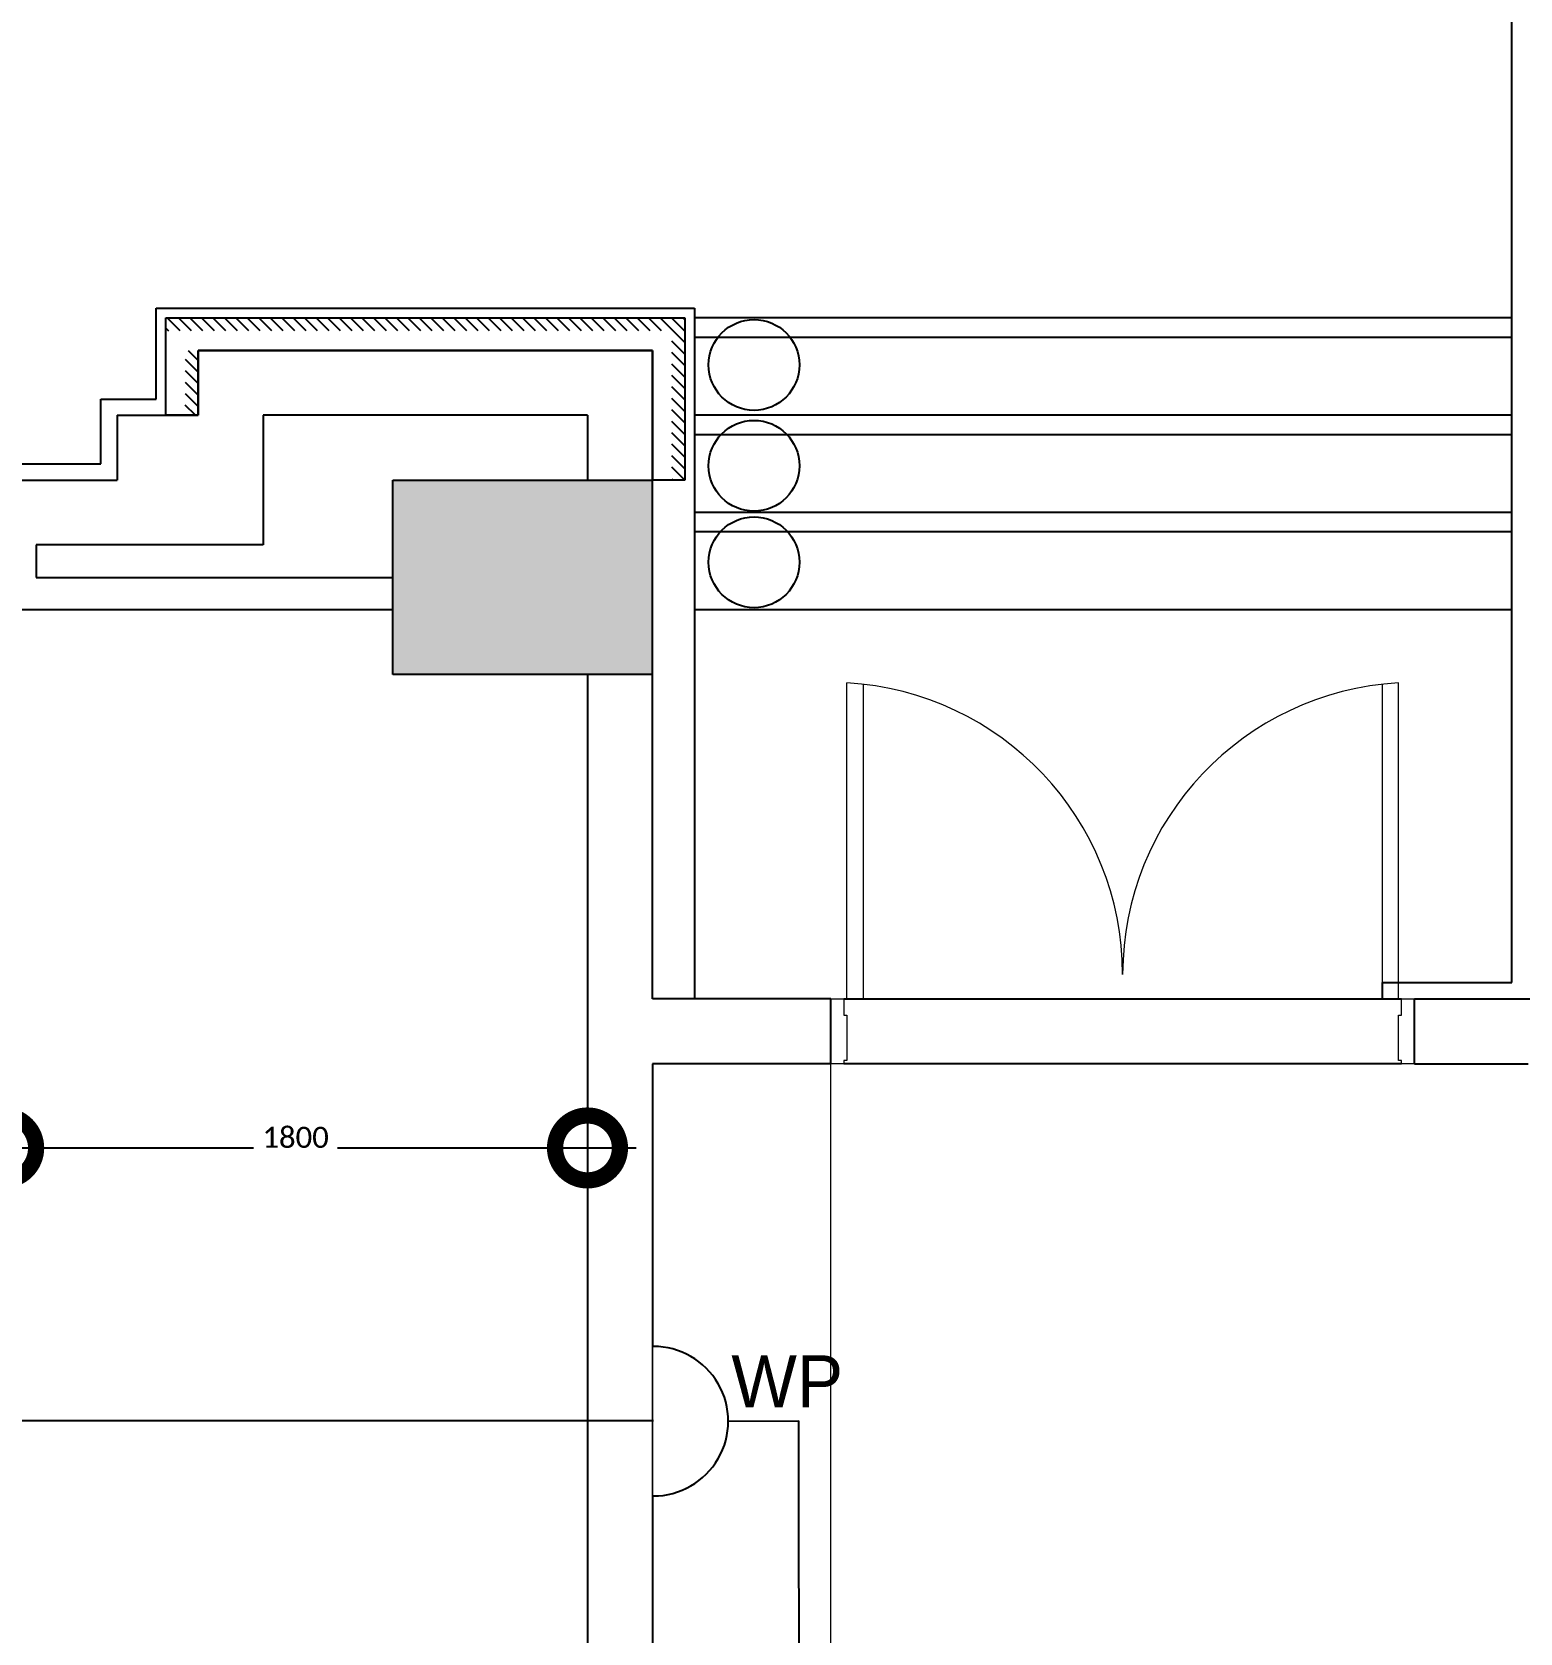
# Model space of a CAD drawing. Header units: metres. Extents: x 15.7 to 112.1, y 4.7 to 71.5.
# Drawn here: x 45.981 to 50.569, y 36.592 to 41.529 of the extents above; entities that cross this region are included whole.
import ezdxf

# ---------------------------------------------------------------- set-up
doc = ezdxf.new("R2010")
doc.units = ezdxf.units.M
doc.set_wipeout_variables(frame=1)
doc.layers.get('0').update_dxf_attribs({"color": 3})
doc.layers.add('00', color=252, linetype='Continuous')
doc.layers.add('E-SOCKET', color=3, linetype='Continuous')
for name, color, linetype, lineweight in [('A-DIM', 7, 'Continuous', 5), ('A-DOOR', 5, 'Continuous', 5), ('A-FURN', 1, 'Continuous', 9)]:
    doc.layers.add(name, color=color, linetype=linetype, lineweight=lineweight)
doc.styles.add('Calibri', font='calibri.ttf', dxfattribs={"height": 0.212639})
doc.dimstyles.new('ECG_Dimn-Detl-100_2', dxfattribs={"dimscale": 0.3048, "dimtxt": 0.25, "dimasz": 1.312336, "dimexe": 0.492126, "dimexo": 0.0625, "dimgap": 0, "dimtad": 1, "dimdec": 0, "dimlfac": 1000, "dimzin": 0, "dimdsep": 46, "dimtxsty": 'Calibri', "dimblk1": 'DOTSMALL', "dimblk2": 'DOTSMALL', "dimsah": 1, "dimcen": 0.09, "dimdle": 0.492126, "dimazin": 0, "dimtfac": 1, "dimtdec": 4, "dimtix": 1, "dimtmove": 0, "dimatfit": 3, "dimfxl": 0.492126, "dimfxlon": 1, "dimtvp": 1, "dimtolj": 1, "dimtzin": 0, "dimarcsym": 2})
pattern_1 = [(135, (0, 0), (-0.01767767, -0.01767767), [])]

# ---------------------------------------------------------------- blocks, each defined once
blk = doc.blocks.new('ECG_Steel Doors and Frames_ External_Double Leaves - ECG_Hollow Wood Doors and Frames_ 1800_2200MM - Double Leaves 3-3097167-GROUND FLOOR PLAN')
at = {"layer": 'A-DOOR'}
for p, q in [((-0.85, 0.1), (-0.85, 1.0742)), ((-0.8, 1.07), (-0.8, 0.1)), ((0.8, 1.07), (0.8, 0.1)), ((0.85, 0.1), (0.85, 1.0742)), ((-0.9, 0.1), (-0.86, 0.1)), ((-0.86, 0.1), (-0.86, 0.05)), ((-0.8, 0.1), (-0.85, 0.1)), ((0.8, 0.1), (0.85, 0.1)), ((0.86, 0.1), (0.9, 0.1)), ((0.86, 0.05), (0.86, 0.1)), ((-0.86, 0.05), (-0.85, 0.05)), ((-0.85, 0.05), (-0.85, -0.09)), ((0.85, 0.05), (0.86, 0.05)), ((0.85, -0.09), (0.85, 0.05)), ((-0.86, -0.09), (-0.86, -0.1)), ((-0.85, -0.09), (-0.86, -0.09)), ((0.86, -0.09), (0.85, -0.09)), ((0.86, -0.1), (0.86, -0.09)), ((-0.86, -0.1), (-0.9, -0.1)), ((0.9, -0.1), (0.86, -0.1))]:
    blk.add_line(p, q, dxfattribs=at)
for centre, start, end in [((-0.9, 0.1756), 0, 86.8153), ((0.9, 0.1756), 93.1847, 180)]:
    blk.add_arc(centre, 0.9, start, end, dxfattribs=at)
blk = doc.blocks.new('FIXED FURN_2 - FIXED FURN_-3239068-GROUND FLOOR PLAN')
at = {"layer": 'A-FURN'}
blk.add_line((48.4439, 35.0473), (48.4439, 38.3473), dxfattribs=at)
blk = doc.blocks.new('_DotSmall')
at = {"color": 0, "linetype": 'ByBlock', "const_width": 0.5}
blk.add_lwpolyline([(-0.0625, 0, 1), (0.0625, 0, 1)], format="xyb", close=True, dxfattribs=at)

msp = doc.modelspace()

# ---------------------------------------------------------------- hatches: boundary and pattern name
at = {"layer": '00'}
h = msp.add_hatch(dxfattribs=at)
h.set_pattern_fill('FP_2', color=256, style=0, pattern_type=2)
h.set_pattern_definition(pattern_1)
h.paths.add_polyline_path([(47.9539, 40.6073), (47.9539, 40.6473), (46.3939, 40.6473), (46.3939, 40.6073), (47.8939, 40.6073)], flags=0)
h = msp.add_hatch(dxfattribs=at)
h.set_pattern_fill('FP_2', color=256, style=0, pattern_type=2)
h.set_pattern_definition(pattern_1)
h.paths.add_polyline_path([(47.9939, 40.1473), (47.9939, 40.6473), (47.9539, 40.6473), (47.9539, 40.1473)], flags=0)
h = msp.add_hatch(dxfattribs=at)
h.set_pattern_fill('FP_2', color=256, style=0, pattern_type=2)
h.set_pattern_definition(pattern_1)
h.paths.add_polyline_path([(46.4539, 40.3473), (46.4939, 40.3473), (46.4939, 40.5473), (46.4539, 40.5473)], flags=0)
msp.add_hatch(color=256, dxfattribs=at).paths.add_polyline_path([(47.8939, 39.5473), (47.8939, 40.1473), (47.0939, 40.1473), (47.0939, 39.5473), (47.7169, 39.5473)], flags=0)

# ---------------------------------------------------------------- linework, layer by layer
msp.add_lwpolyline([(53.5454, 35.1281), (48.3972, 35.1281, -0.414019), (48.3472, 35.1781), (48.3458, 37.2463)], format="xyb")
for p, q in [((50.5439, 38.5973), (50.5439, 42.4973)), ((46.3639, 40.3973), (46.3639, 40.6773)), ((46.3639, 40.6773), (48.0239, 40.6773)), ((46.3939, 40.6473), (47.9939, 40.6473)), ((46.3939, 40.3473), (46.3939, 40.6473)), ((47.9939, 40.6473), (47.9939, 40.1473)), ((48.0239, 40.6773), (48.0239, 38.5473)), ((50.5439, 40.6473), (48.0239, 40.6473)), ((46.4939, 40.5473), (47.8939, 40.5473)), ((46.4939, 40.5473), (46.4939, 40.3473)), ((47.8939, 40.5473), (46.4939, 40.5473)), ((46.4939, 40.3473), (46.4939, 40.5473)), ((47.8939, 40.1473), (47.8939, 40.5473)), ((47.8939, 40.5473), (47.8939, 40.1473)), ((50.5439, 40.5873), (48.0239, 40.5873)), ((46.1939, 40.1973), (46.1939, 40.3973)), ((46.1939, 40.3973), (46.3639, 40.3973)), ((46.2439, 40.3473), (46.2439, 40.1473)), ((46.2439, 40.3473), (46.4939, 40.3473)), ((46.4939, 40.3473), (46.3939, 40.3473)), ((47.6939, 40.3473), (46.6939, 40.3473)), ((46.6939, 40.3473), (46.6939, 39.9473)), ((47.6939, 40.3473), (47.6939, 40.1473)), ((50.5439, 40.3473), (48.0239, 40.3473)), ((50.5439, 40.2873), (48.0239, 40.2873)), ((36.3939, 40.1973), (46.1939, 40.1973)), ((45.8939, 40.1473), (46.2439, 40.1473)), ((47.0939, 39.8473), (47.0939, 40.1473)), ((47.0939, 40.1473), (47.6939, 40.1473)), ((47.6939, 40.1473), (47.8939, 40.1473)), ((47.9939, 40.1473), (47.8939, 40.1473)), ((47.8939, 39.5473), (47.8939, 40.1473)), ((50.5439, 40.0473), (48.0239, 40.0473)), ((46.6939, 39.9473), (45.9939, 39.9473)), ((45.9939, 39.9473), (45.9939, 39.8473)), ((50.5439, 39.9873), (48.0239, 39.9873)), ((45.9939, 39.8473), (47.0939, 39.8473)), ((47.0939, 39.7473), (47.0939, 39.8473)), ((47.0939, 39.7473), (45.8939, 39.7473)), ((47.0939, 39.5473), (47.0939, 39.7473)), ((50.5439, 39.7473), (48.0239, 39.7473)), ((50.5439, 39.7473), (48.0239, 39.7473)), ((47.6939, 39.5473), (47.0939, 39.5473)), ((47.6939, 39.5473), (47.6939, 34.3473)), ((47.8939, 39.5473), (47.6939, 39.5473)), ((47.8939, 38.5473), (47.8939, 39.5473)), ((50.1439, 38.5973), (50.5439, 38.5973)), ((50.1439, 38.5973), (50.1439, 38.5473)), ((48.4439, 38.5473), (47.8939, 38.5473)), ((48.4439, 38.3473), (48.4439, 38.5473)), ((48.4839, 38.5473), (50.2039, 38.5473)), ((48.4839, 38.5473), (50.1439, 38.5473)), ((50.2439, 38.5473), (50.7939, 38.5473)), ((50.2439, 38.3473), (50.2439, 38.5473)), ((47.8939, 38.3473), (47.8939, 34.3473)), ((48.4439, 38.3473), (47.8939, 38.3473)), ((50.2039, 38.3473), (48.4839, 38.3473)), ((50.2039, 38.3473), (48.4839, 38.3473)), ((50.2439, 38.3473), (50.5939, 38.3473))]:
    msp.add_line(p, q, dxfattribs=at)
for centre in [(48.2073, 40.5024), (48.2073, 40.1914), (48.2073, 39.8938)]:
    msp.add_circle(centre, 0.14, dxfattribs=at)

# ---------------------------------------------------------------- block references
for name, p in [('ECG_Steel Doors and Frames_ External_Double Leaves - ECG_Hollow Wood Doors and Frames_ 1800_2200MM - Double Leaves 3-3097167-GROUND FLOOR PLAN', (49.3439, 38.4473)), ('FIXED FURN_2 - FIXED FURN_-3239068-GROUND FLOOR PLAN', (0, 0))]:
    msp.add_blockref(name, p, dxfattribs=at)

# ---------------------------------------------------------------- dimensions: what is measured, and where the dimension line sits
at = {"layer": 'A-DIM'}
msp.add_linear_dim(base=(47.6939, 38.0875), p1=(45.8939, 38.2375), p2=(47.6939, 38.2375), dimstyle='ECG_Dimn-Detl-100_2', override={"dimpost": '<>', "dimfxl": 1.8}, dxfattribs=at).render()

# ---------------------------------------------------------------- next in the draw order: wipeouts: each hides what was drawn before it
at = {"color": 3}
msp.add_wipeout([(47.8969, 37.4755), (47.9593, 37.467), (48.0084, 37.447), (48.0565, 37.4118), (48.0906, 37.3708), (48.1173, 37.3143), (48.1266, 37.2698), (48.1225, 37.195), (48.0988, 37.1325), (48.068, 37.0897), (48.0206, 37.0499), (47.9742, 37.0273), (47.9225, 37.0155), (47.8969, 37.0155)], dxfattribs=at)

# ---------------------------------------------------------------- next in the draw order: hatches: boundary and pattern name
h = msp.add_hatch()
h.set_pattern_fill('ANSI31', color=3, scale=0.04614, angle=290)
h.set_pattern_definition([(335, (47.89692, 37.24482), (0.06191, 0.13277), [])])
edge = h.paths.add_edge_path()
edge.add_line((47.8969, 37.0155), (47.8969, 37.0141))
edge.add_arc((47.8973, 37.2448), 0.2307, 269.9102, 276.2707)
edge.add_line((47.9225, 37.0155), (47.8969, 37.0155))
edge = h.paths.add_edge_path()
edge.add_line((47.9742, 37.0273), (47.9225, 37.0155))
edge.add_arc((47.8973, 37.2448), 0.2307, 276.2707, 289.472)
edge = h.paths.add_edge_path()
edge.add_arc((47.8973, 37.2448), 0.2307, 289.472, 302.3244)
edge.add_line((48.0206, 37.0499), (47.9742, 37.0273))
edge = h.paths.add_edge_path()
edge.add_line((48.068, 37.0897), (48.0206, 37.0499))
edge.add_arc((47.8973, 37.2448), 0.2307, 302.3244, 317.7362)
edge = h.paths.add_edge_path()
edge.add_arc((47.8973, 37.2448), 0.2307, 317.7362, 330.8592)
edge.add_line((48.0988, 37.1325), (48.068, 37.0897))
edge = h.paths.add_edge_path()
edge.add_line((48.1225, 37.195), (48.0988, 37.1325))
edge.add_arc((47.8973, 37.2448), 0.2307, 330.8592, 347.5198)
edge = h.paths.add_edge_path()
edge.add_arc((47.8973, 37.2448), 0.2307, 347.5198, 366.2212)
edge.add_line((48.1266, 37.2698), (48.1225, 37.195))
edge = h.paths.add_edge_path()
edge.add_line((48.1173, 37.3143), (48.1266, 37.2698))
edge.add_arc((47.8973, 37.2448), 0.2307, 366.2212, 377.5215)
edge = h.paths.add_edge_path()
edge.add_arc((47.8973, 37.2448), 0.2307, 377.5215, 393.0885)
edge.add_line((48.0906, 37.3708), (48.1173, 37.3143))
edge = h.paths.add_edge_path()
edge.add_line((48.0565, 37.4118), (48.0906, 37.3708))
edge.add_arc((47.8973, 37.2448), 0.2307, 393.0885, 406.3677)
edge = h.paths.add_edge_path()
edge.add_arc((47.8973, 37.2448), 0.2307, 406.3677, 421.2128)
edge.add_line((48.0084, 37.447), (48.0565, 37.4118))
edge = h.paths.add_edge_path()
edge.add_line((47.9593, 37.467), (48.0084, 37.447))
edge.add_arc((47.8973, 37.2448), 0.2307, 421.2128, 434.3954)
edge = h.paths.add_edge_path()
edge.add_line((47.8969, 37.4755), (47.9593, 37.467))
edge.add_arc((47.8973, 37.2448), 0.2307, 434.3954, 450.0898)

# ---------------------------------------------------------------- next in the draw order: linework, layer by layer
msp.add_lwpolyline([(47.8969, 37.2455), (45.5848, 37.2455, -0.414214), (45.5348, 37.2955), (45.5348, 39.2835)], format="xyb")
at = {"layer": 'E-SOCKET', "color": 3}
msp.add_lwpolyline([(48.1281, 37.2452), (48.3458, 37.2463)], dxfattribs=at)
msp.add_arc((47.8973, 37.2448), 0.2307, 269.9102, 90.0898, dxfattribs=at)

# ---------------------------------------------------------------- next in the draw order: texts
at = {"insert": (48.1375, 37.4478), "char_height": 0.16, "attachment_point": 1}
msp.add_mtext_dynamic_manual_height_columns('WP', width=0.250038, gutter_width=0.8, heights=[0], dxfattribs=at)

doc.saveas('drawing.dxf')
